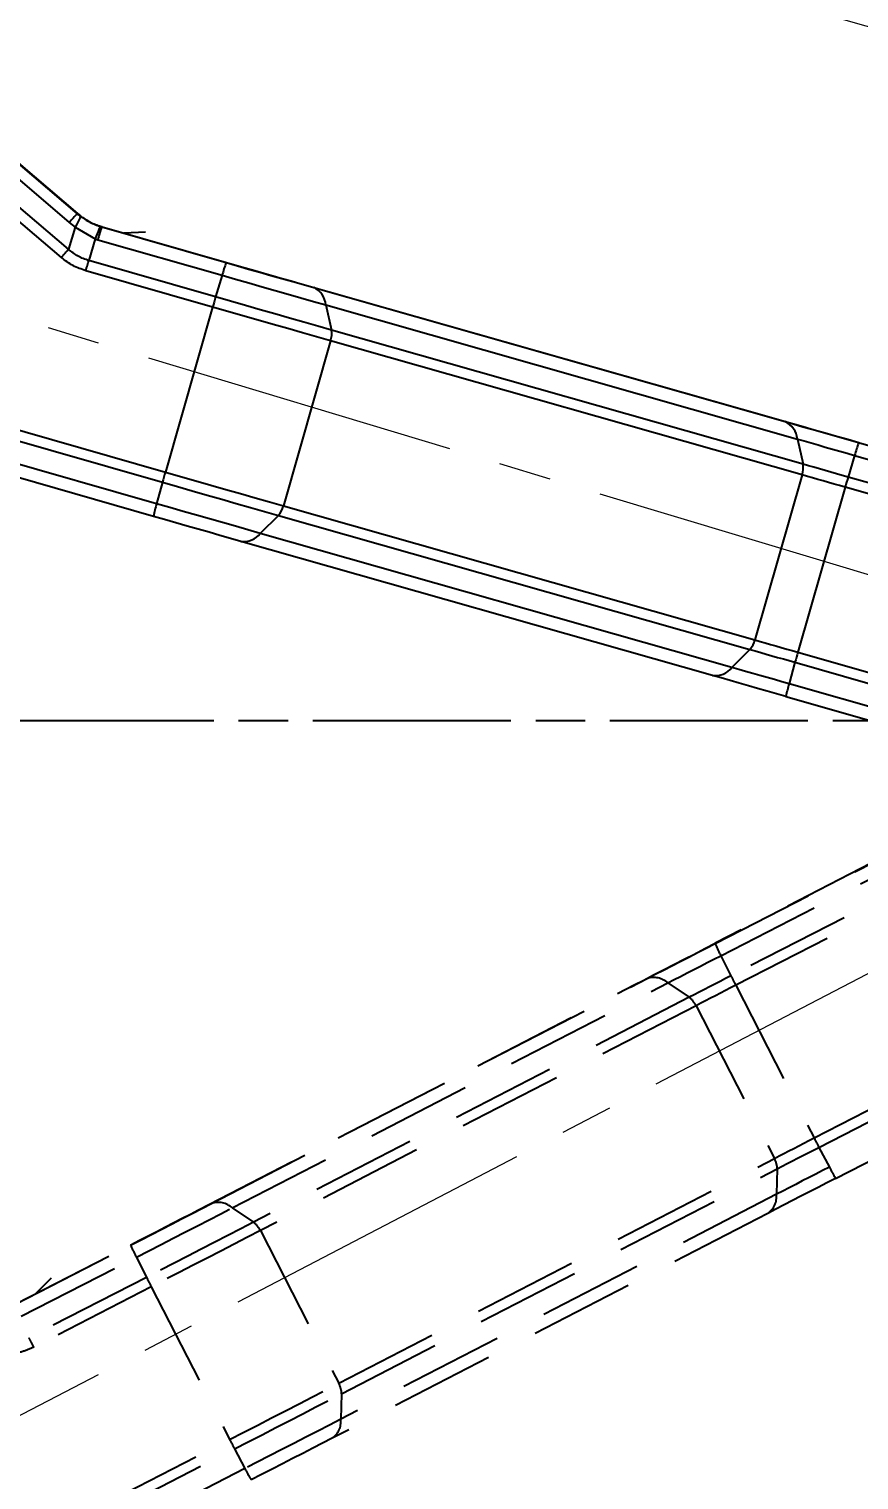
# Model space of a CAD drawing. Header units: millimetres. Extents: x 2312 to 3992, y 755 to 1943.
# Drawn here: x 3766.3 to 3816.5, y 1105.8 to 1193.7 of the extents above; entities that cross this region are included whole.
import ezdxf

# ---------------------------------------------------------------- set-up
doc = ezdxf.new("R2010")
doc.units = ezdxf.units.MM
for name, pattern in [('AM_ISO08W050', [18, 12, -1.5, 3, -1.5]), ('CENTER2', [28.575, 19.05, -3.175, 3.175, -3.175]), ('HIDDEN', [9.525, 6.35, -3.175])]:
    doc.linetypes.add(name, pattern=pattern)
for name, color, linetype, lineweight in [('AM_5', 3, 'Continuous', 25), ('AM_7', 4, 'AM_ISO08W050', 25), ('单点划线', 1, 'CENTER2', 13), ('标注', 3, 'Continuous', 13)]:
    doc.layers.add(name, color=color, linetype=linetype, lineweight=lineweight)
doc.styles.add('SLDTEXTSTYLE1', font='txt.shx', dxfattribs={"width": 0.7, "bigfont": 'gbcbig.shx'})
doc.dimstyles.new('SLDDIMSTYLE12$0', dxfattribs={"dimtxt": 12, "dimasz": 10, "dimexe": 0, "dimexo": 0.0625, "dimgap": 0.875, "dimtad": 1, "dimdec": 1, "dimlfac": 1.8, "dimrnd": 1e-09, "dimzin": 12, "dimdsep": 46, "dimtxsty": 'SLDTEXTSTYLE1', "dimcen": 0.09, "dimdle": 8.16, "dimclrd": 3, "dimclre": 3, "dimadec": 0, "dimazin": 3, "dimtfac": 1, "dimtdec": 1, "dimtofl": 0, "dimtmove": 0, "dimatfit": 3, "dimfxl": 0, "dimfrac": 2, "dimtolj": 1, "dimlwd": 5, "dimlwe": 5, "dimarcsym": 0})
doc.dimstyles.new('SLDDIMSTYLE12$2', dxfattribs={"dimtxt": 12, "dimasz": 10, "dimexe": 0, "dimexo": 0.0625, "dimgap": 0.875, "dimtad": 1, "dimdec": 1, "dimlfac": 1.8, "dimrnd": 1e-09, "dimzin": 12, "dimdsep": 46, "dimtxsty": 'SLDTEXTSTYLE1', "dimcen": 0.09, "dimdle": 8.16, "dimclrd": 3, "dimclre": 3, "dimadec": 0, "dimazin": 3, "dimtfac": 1, "dimtdec": 1, "dimtofl": 0, "dimtmove": 0, "dimatfit": 3, "dimfxl": 0, "dimfrac": 2, "dimtolj": 1, "dimlwd": 5, "dimlwe": 5, "dimarcsym": 0})

# ---------------------------------------------------------------- blocks, each defined once
blk = doc.blocks.new('*D42')
at = {"layer": 'Defpoints', "color": 0, "transparency": 16777216}
for p in [(3603.056, 1225.079), (3604.192, 1160.22), (3846.47, 1151.766), (3846.47, 1151.766), (3621.18, 1034.346)]:
    blk.add_point(p, dxfattribs=at)
at = {"layer": '标注', "color": 3, "linetype": 'Continuous', "lineweight": 5, "transparency": 16777216}
blk.add_arc((3846.47, 1151.766), 242.426, 165.60197, 205.16456, dxfattribs=at)
at = {"layer": '标注', "color": 3, "transparency": 16777216}
for points in [[(3610.053, 1212.494), (3613.264, 1211.599), (3614.345, 1221.679)], [(3628.547, 1049.421), (3625.56, 1047.942), (3631.491, 1039.72)]]:
    blk.add_solid(points, dxfattribs=at)
at = {"layer": '标注', "color": 0, "transparency": 16777216, "insert": (3610.963, 1129.573), "char_height": 10, "attachment_point": 5, "rotation": 275.38327, "style": 'SLDTEXTSTYLE1'}
blk.add_mtext('\\A1;60%%D', dxfattribs=at)
blk = doc.blocks.new('*D43')
at = {"layer": 'AM_5', "color": 3, "linetype": 'Continuous', "lineweight": 5, "transparency": 16777216}
blk.add_arc((3846.202, 1151.763), 192.308, 166.19985, 177.0203, dxfattribs=at)
at = {"layer": 'AM_5', "color": 3, "transparency": 16777216}
for points in [[(3657.837, 1198.075), (3661.052, 1197.196), (3662.082, 1207.281)], [(3655.819, 1161.716), (3652.487, 1161.803), (3653.893, 1151.763)]]:
    blk.add_solid(points, dxfattribs=at)
at = {"layer": 'Defpoints', "color": 0, "transparency": 16777216}
for p in [(3603.056, 1225.079), (3657.547, 1189.071), (3627.381, 1151.763), (3846.307, 1151.731), (3849.455, 1151.763)]:
    blk.add_point(p, dxfattribs=at)
at = {"layer": 'AM_5', "color": 0, "transparency": 16777216, "insert": (3649.15, 1180.825), "char_height": 12, "attachment_point": 5, "rotation": 81.61007, "style": 'SLDTEXTSTYLE1'}
blk.add_mtext('\\A1;15%%D', dxfattribs=at)
blk = doc.blocks.new('*D29')
at = {"layer": 'AM_5', "color": 3, "linetype": 'Continuous', "lineweight": 5, "transparency": 16777216}
for p, q in [((3677.63, 1201.783), (3686.115, 1231.375)), ((3845.851, 1185.575), (3695.727, 1228.619))]:
    blk.add_line(p, q, dxfattribs=at)
at = {"layer": 'AM_5', "color": 3, "lineweight": 5, "transparency": 16777216}
blk.add_line((3846.563, 1151.774), (3855.464, 1182.819), dxfattribs=at)
at = {"layer": 'AM_5', "color": 3, "transparency": 16777216}
for points in [[(3696.187, 1230.221), (3695.268, 1227.017), (3686.115, 1231.375)], [(3846.311, 1187.177), (3845.392, 1183.973), (3855.464, 1182.819)]]:
    blk.add_solid(points, dxfattribs=at)
at = {"layer": 'Defpoints', "color": 0, "transparency": 16777216}
for p in [(3686.115, 1231.375), (3677.613, 1201.723), (3846.545, 1151.714)]:
    blk.add_point(p, dxfattribs=at)
at = {"layer": 'AM_5', "color": 0, "transparency": 16777216, "insert": (3772.684, 1213.706), "char_height": 12, "attachment_point": 5, "rotation": 344.00123, "style": 'SLDTEXTSTYLE1'}
blk.add_mtext('\\A1;225', dxfattribs=at)

msp = doc.modelspace()

# ---------------------------------------------------------------- linework, layer by layer
at = {"color": 7, "linetype": 'Continuous', "lineweight": 25}
for p, q in [((3683.788, 1192.856), (3774.514, 1166.839)), ((3683.615, 1192.242), (3774.341, 1166.225)), ((3773.984, 1164.921), (3682.721, 1191.093)), ((3773.787, 1164.157), (3682.524, 1190.329)), ((3764.745, 1186.273), (3769.17, 1182.499)), ((3764.769, 1186.278), (3769.193, 1182.504)), ((3764.271, 1185.738), (3768.695, 1181.965)), ((3768.645, 1180.345), (3763.874, 1184.414)), ((3768.213, 1179.841), (3763.442, 1183.911)), ((3768.695, 1181.965), (3769.046, 1181.682)), ((3769.17, 1182.499), (3769.193, 1182.504)), ((3769.193, 1182.504), (3769.368, 1182.363)), ((3770.686, 1181.702), (3770.607, 1181.725)), ((3770.607, 1181.725), (3770.685, 1181.702)), ((3770.664, 1181.698), (3770.685, 1181.702)), ((3770.685, 1181.702), (3778.218, 1179.542)), ((3769.046, 1181.682), (3768.645, 1180.345)), ((3769.046, 1181.682), (3770.264, 1180.97)), ((3770.264, 1180.97), (3769.871, 1179.657)), ((3770.264, 1180.97), (3770.419, 1180.923)), ((3770.419, 1180.923), (3777.953, 1178.763)), ((3770.664, 1181.698), (3778.197, 1179.537)), ((3773.306, 1181.37), (3772.012, 1181.322)), ((3777.56, 1177.452), (3769.871, 1179.657)), ((3777.38, 1176.836), (3769.691, 1179.041)), ((3777.953, 1178.763), (3777.56, 1177.452)), ((3782.66, 1178.273), (3811.236, 1170.147)), ((3783.506, 1178.021), (3812.082, 1169.895)), ((3777.38, 1176.836), (3774.514, 1166.839)), ((3784.237, 1176.968), (3784.581, 1175.447)), ((3784.237, 1176.968), (3812.813, 1168.842)), ((3784.531, 1174.794), (3781.665, 1164.797)), ((3813.107, 1166.668), (3784.531, 1174.794)), ((3813.157, 1167.321), (3784.581, 1175.447)), ((3812.813, 1168.842), (3813.157, 1167.321)), ((3816.524, 1168.626), (3833.445, 1163.774)), ((3816.28, 1167.852), (3815.887, 1166.541)), ((3816.28, 1167.852), (3834.208, 1162.711)), ((3774.341, 1166.225), (3773.984, 1164.921)), ((3813.107, 1166.668), (3810.241, 1156.671)), ((3815.707, 1165.925), (3812.841, 1155.928)), ((3830.843, 1161.585), (3815.707, 1165.925)), ((3835.2, 1161.002), (3815.887, 1166.541)), ((3781.361, 1164.219), (3780.268, 1163.126)), ((3781.361, 1164.219), (3809.937, 1156.093)), ((3781.665, 1164.797), (3810.241, 1156.671)), ((3807.672, 1154.515), (3779.096, 1162.641)), ((3808.844, 1155), (3780.268, 1163.126)), ((3809.937, 1156.093), (3808.844, 1155)), ((3812.841, 1155.928), (3827.976, 1151.588)), ((3812.668, 1155.313), (3812.311, 1154.01)), ((3812.668, 1155.313), (3831.98, 1149.775)), ((3830.239, 1148.868), (3812.311, 1154.01)), ((3812.114, 1153.246), (3829.045, 1148.391))]:
    msp.add_line(p, q, dxfattribs=at)
at = {"color": 7, "linetype": 'HIDDEN', "lineweight": 25}
for p, q in [((3807.821, 1138.268), (3823.48, 1146.308)), ((3808.173, 1137.536), (3823.708, 1145.513)), ((3824.116, 1144.184), (3808.784, 1136.311)), ((3817.878, 1143.443), (3807.834, 1138.286)), ((3823.081, 1142.931), (3809.074, 1135.739)), ((3808.173, 1137.536), (3808.784, 1136.311)), ((3777.315, 1122.524), (3803.714, 1136.153)), ((3776.526, 1122.129), (3802.925, 1135.759)), ((3778.569, 1122.257), (3804.967, 1135.886)), ((3804.967, 1135.886), (3806.259, 1135.012)), ((3809.074, 1135.739), (3813.825, 1126.488)), ((3806.259, 1135.012), (3779.861, 1121.382)), ((3806.67, 1134.501), (3780.271, 1120.872)), ((3806.67, 1134.501), (3811.421, 1125.25)), ((3814.119, 1125.921), (3830.536, 1134.351)), ((3813.825, 1126.488), (3827.832, 1133.68)), ((3831.343, 1133.246), (3814.751, 1124.727)), ((3815.13, 1124.035), (3830.798, 1132.08)), ((3814.119, 1125.921), (3814.751, 1124.727)), ((3785.022, 1111.621), (3811.421, 1125.25)), ((3785.196, 1110.992), (3811.595, 1124.622)), ((3811.595, 1124.622), (3811.545, 1123.076)), ((3811.545, 1123.076), (3785.147, 1109.447)), ((3778.569, 1122.257), (3779.861, 1121.382)), ((3811.023, 1121.921), (3784.624, 1108.291)), ((3780.271, 1120.872), (3785.022, 1111.621)), ((3765.435, 1116.417), (3772.406, 1119.997)), ((3765.447, 1116.435), (3772.419, 1120.015)), ((3765.787, 1115.686), (3772.758, 1119.265)), ((3772.758, 1119.265), (3773.369, 1118.04)), ((3773.369, 1118.04), (3766.253, 1114.387)), ((3767.586, 1117.986), (3766.676, 1117.066)), ((3773.659, 1117.468), (3766.544, 1113.815)), ((3773.659, 1117.468), (3778.41, 1108.217)), ((3785.196, 1110.992), (3785.147, 1109.447)), ((3694.45, 1065.105), (3778.41, 1108.217)), ((3694.744, 1064.538), (3778.704, 1107.65)), ((3778.704, 1107.65), (3779.336, 1106.456)), ((3779.336, 1106.456), (3694.878, 1063.088))]:
    msp.add_line(p, q, dxfattribs=at)
at = {"color": 7, "linetype": 'Continuous', "lineweight": 25, "flags": 128}
for points in [[(3778.197, 1179.537), (3778.88, 1179.341), (3779.562, 1179.146), (3780.24, 1178.952), (3780.912, 1178.76), (3781.577, 1178.57), (3782.232, 1178.384), (3782.876, 1178.2), (3783.506, 1178.021)], [(3778.218, 1179.542), (3778.79, 1179.378), (3779.36, 1179.215), (3779.928, 1179.052), (3780.49, 1178.892), (3781.046, 1178.733), (3781.595, 1178.577), (3782.133, 1178.423), (3782.66, 1178.273)], [(3777.953, 1178.763), (3778.761, 1178.531), (3779.568, 1178.3), (3780.371, 1178.071), (3781.167, 1177.843), (3781.954, 1177.619), (3782.729, 1177.398), (3783.491, 1177.181), (3784.237, 1176.968)], [(3784.581, 1175.447), (3783.747, 1175.684), (3782.896, 1175.926), (3782.03, 1176.173), (3781.151, 1176.424), (3780.262, 1176.678), (3779.365, 1176.935), (3778.463, 1177.193), (3777.56, 1177.452)], [(3784.531, 1174.794), (3783.682, 1175.035), (3782.816, 1175.282), (3781.933, 1175.534), (3781.038, 1175.789), (3780.132, 1176.048), (3779.219, 1176.309), (3778.301, 1176.572), (3777.38, 1176.836)], [(3811.236, 1170.147), (3811.866, 1169.968), (3812.51, 1169.784), (3813.165, 1169.598), (3813.83, 1169.408), (3814.502, 1169.216), (3815.18, 1169.022), (3815.862, 1168.826), (3816.545, 1168.631)], [(3812.082, 1169.895), (3812.609, 1169.745), (3813.148, 1169.591), (3813.696, 1169.435), (3814.252, 1169.276), (3814.815, 1169.116), (3815.382, 1168.953), (3815.952, 1168.79), (3816.524, 1168.626)], [(3812.813, 1168.842), (3813.224, 1168.725), (3813.645, 1168.605), (3814.072, 1168.483), (3814.506, 1168.359), (3814.946, 1168.234), (3815.388, 1168.107), (3815.834, 1167.98), (3816.28, 1167.852)], [(3774.514, 1166.839), (3775.434, 1166.575), (3776.352, 1166.312), (3777.266, 1166.051), (3778.171, 1165.792), (3779.067, 1165.537), (3779.949, 1165.285), (3780.816, 1165.038), (3781.665, 1164.797)], [(3815.887, 1166.541), (3815.536, 1166.641), (3815.185, 1166.742), (3814.836, 1166.842), (3814.49, 1166.94), (3814.149, 1167.038), (3813.812, 1167.134), (3813.481, 1167.228), (3813.157, 1167.321)], [(3774.341, 1166.225), (3775.244, 1165.966), (3776.146, 1165.707), (3777.042, 1165.451), (3777.932, 1165.197), (3778.811, 1164.946), (3779.677, 1164.699), (3780.528, 1164.456), (3781.361, 1164.219)], [(3815.707, 1165.925), (3815.373, 1166.021), (3815.039, 1166.116), (3814.707, 1166.211), (3814.377, 1166.306), (3814.052, 1166.398), (3813.731, 1166.49), (3813.416, 1166.58), (3813.107, 1166.668)], [(3779.096, 1162.641), (3778.466, 1162.82), (3777.822, 1163.003), (3777.167, 1163.19), (3776.503, 1163.38), (3775.83, 1163.572), (3775.152, 1163.766), (3774.47, 1163.961), (3773.787, 1164.157)], [(3780.268, 1163.126), (3779.522, 1163.338), (3778.76, 1163.555), (3777.985, 1163.777), (3777.198, 1164.001), (3776.402, 1164.229), (3775.599, 1164.458), (3774.793, 1164.689), (3773.984, 1164.921)], [(3810.241, 1156.671), (3810.549, 1156.583), (3810.865, 1156.493), (3811.185, 1156.401), (3811.511, 1156.308), (3811.84, 1156.214), (3812.172, 1156.119), (3812.506, 1156.024), (3812.841, 1155.928)], [(3809.937, 1156.093), (3810.262, 1156.001), (3810.593, 1155.907), (3810.929, 1155.811), (3811.271, 1155.713), (3811.617, 1155.614), (3811.966, 1155.514), (3812.316, 1155.414), (3812.668, 1155.313)], [(3812.114, 1153.246), (3811.543, 1153.41), (3810.972, 1153.573), (3810.405, 1153.735), (3809.842, 1153.896), (3809.286, 1154.055), (3808.738, 1154.211), (3808.199, 1154.365), (3807.672, 1154.515)], [(3812.311, 1154.01), (3811.865, 1154.138), (3811.42, 1154.265), (3810.977, 1154.392), (3810.538, 1154.517), (3810.104, 1154.641), (3809.676, 1154.763), (3809.255, 1154.883), (3808.844, 1155)]]:
    msp.add_lwpolyline(points, dxfattribs=at)
at = {"color": 7, "linetype": 'HIDDEN', "lineweight": 25, "flags": 128}
for points in [[(3802.925, 1135.759), (3803.507, 1136.059), (3804.102, 1136.366), (3804.707, 1136.678), (3805.322, 1136.994), (3805.943, 1137.314), (3806.571, 1137.637), (3807.201, 1137.961), (3807.834, 1138.286)], [(3803.714, 1136.153), (3804.201, 1136.405), (3804.699, 1136.661), (3805.205, 1136.922), (3805.719, 1137.187), (3806.24, 1137.455), (3806.764, 1137.725), (3807.292, 1137.996), (3807.821, 1138.268)], [(3804.967, 1135.886), (3805.347, 1136.082), (3805.736, 1136.282), (3806.131, 1136.486), (3806.532, 1136.693), (3806.938, 1136.902), (3807.348, 1137.112), (3807.76, 1137.324), (3808.173, 1137.536)], [(3808.784, 1136.311), (3808.458, 1136.144), (3808.134, 1135.978), (3807.812, 1135.812), (3807.492, 1135.647), (3807.176, 1135.484), (3806.864, 1135.324), (3806.558, 1135.166), (3806.259, 1135.012)], [(3809.074, 1135.739), (3808.764, 1135.58), (3808.456, 1135.421), (3808.148, 1135.263), (3807.844, 1135.107), (3807.543, 1134.952), (3807.246, 1134.799), (3806.955, 1134.649), (3806.67, 1134.501)], [(3811.421, 1125.25), (3811.706, 1125.397), (3811.997, 1125.548), (3812.294, 1125.7), (3812.595, 1125.855), (3812.899, 1126.012), (3813.206, 1126.17), (3813.515, 1126.329), (3813.825, 1126.488)], [(3811.595, 1124.622), (3811.894, 1124.776), (3812.2, 1124.934), (3812.511, 1125.094), (3812.827, 1125.257), (3813.147, 1125.422), (3813.47, 1125.588), (3813.794, 1125.754), (3814.119, 1125.921)], [(3814.751, 1124.727), (3814.338, 1124.515), (3813.926, 1124.303), (3813.517, 1124.092), (3813.111, 1123.883), (3812.709, 1123.677), (3812.314, 1123.473), (3811.925, 1123.273), (3811.545, 1123.076)], [(3815.13, 1124.035), (3814.601, 1123.763), (3814.074, 1123.492), (3813.549, 1123.222), (3813.028, 1122.955), (3812.514, 1122.69), (3812.008, 1122.429), (3811.51, 1122.172), (3811.023, 1121.921)], [(3772.406, 1119.997), (3773.039, 1120.322), (3773.67, 1120.646), (3774.297, 1120.968), (3774.918, 1121.288), (3775.533, 1121.605), (3776.139, 1121.917), (3776.733, 1122.224), (3777.315, 1122.524)], [(3772.419, 1120.015), (3772.948, 1120.287), (3773.476, 1120.558), (3774, 1120.828), (3774.521, 1121.095), (3775.035, 1121.36), (3775.542, 1121.621), (3776.039, 1121.878), (3776.526, 1122.129)], [(3772.758, 1119.265), (3773.507, 1119.65), (3774.253, 1120.033), (3774.995, 1120.415), (3775.731, 1120.794), (3776.459, 1121.169), (3777.176, 1121.538), (3777.88, 1121.901), (3778.569, 1122.257)], [(3779.861, 1121.382), (3779.091, 1120.985), (3778.304, 1120.579), (3777.504, 1120.167), (3776.691, 1119.748), (3775.869, 1119.325), (3775.039, 1118.898), (3774.205, 1118.47), (3773.369, 1118.04)], [(3780.271, 1120.872), (3779.487, 1120.468), (3778.686, 1120.055), (3777.871, 1119.634), (3777.043, 1119.208), (3776.205, 1118.777), (3775.361, 1118.342), (3774.511, 1117.906), (3773.659, 1117.468)], [(3778.41, 1108.217), (3779.262, 1108.654), (3780.111, 1109.091), (3780.956, 1109.526), (3781.794, 1109.957), (3782.622, 1110.383), (3783.437, 1110.803), (3784.238, 1111.216), (3785.022, 1111.621)], [(3778.704, 1107.65), (3779.541, 1108.08), (3780.375, 1108.509), (3781.204, 1108.935), (3782.026, 1109.358), (3782.839, 1109.777), (3783.64, 1110.19), (3784.426, 1110.595), (3785.196, 1110.992)], [(3785.147, 1109.447), (3784.458, 1109.092), (3783.754, 1108.728), (3783.037, 1108.359), (3782.31, 1107.984), (3781.574, 1107.606), (3780.831, 1107.224), (3780.085, 1106.84), (3779.336, 1106.456)], [(3784.624, 1108.291), (3784.042, 1107.991), (3783.448, 1107.684), (3782.842, 1107.372), (3782.228, 1107.056), (3781.606, 1106.736), (3780.979, 1106.413), (3780.348, 1106.089), (3779.716, 1105.764)]]:
    msp.add_lwpolyline(points, dxfattribs=at)
at = {"color": 7, "linetype": 'Continuous', "lineweight": 25}
for centre, radius, start, end in [((3779.572, 1172.793), 14.227, 136.98231, 139.86093), ((3781.567, 1177.831), 11.569, 160.47233, 164.49361), ((3789.1, 1175.67), 11.569, 160.47233, 164.49361), ((3834.761, 1160.44), 59.677, 163.43713, 164.05307), ((3782.948, 1176.854), 1.294, 5.07762, 64.46165), ((3783.194, 1175.224), 1.404, 342.17658, 9.14397), ((3811.524, 1168.728), 1.294, 5.07766, 64.46203), ((3827.427, 1164.759), 11.568, 160.47228, 164.49364), ((3831.013, 1150.582), 58.792, 163.94748, 164.56969), ((3811.77, 1167.097), 1.404, 342.17656, 9.14413), ((3873.088, 1149.529), 59.677, 163.43713, 164.05307), ((3783.996, 1161.936), 10.448, 163.40044, 167.7271), ((3780.32, 1165.135), 1.387, 318.69224, 345.8928), ((3779.266, 1163.888), 1.258, 262.23993, 322.75953), ((3808.896, 1157.008), 1.387, 318.69201, 345.89284), ((3869.34, 1139.671), 58.792, 163.94748, 164.5697), ((3807.842, 1155.762), 1.258, 262.23993, 322.75953), ((3822.323, 1151.025), 10.448, 163.40041, 167.72716)]:
    msp.add_arc(centre, radius, start, end, dxfattribs=at)
at = {"color": 7, "linetype": 'HIDDEN', "lineweight": 25}
for centre, radius, start, end in [((3818.418, 1142.909), 11.568, 203.65312, 207.67448), ((3804.106, 1134.921), 1.294, 48.2585, 107.64287), ((3862.136, 1163.049), 59.677, 206.61797, 207.23391), ((3805.401, 1133.9), 1.404, 25.3574, 52.32497), ((3866.149, 1153.296), 58.792, 207.12832, 207.75054), ((3810.209, 1124.576), 1.387, 1.87285, 29.07368), ((3824.094, 1129.402), 10.448, 206.58125, 210.908), ((3810.293, 1122.946), 1.258, 305.42077, 5.94037), ((3777.708, 1121.291), 1.294, 48.25846, 107.64249), ((3779.002, 1120.271), 1.404, 25.35742, 52.32481), ((3783.003, 1124.638), 11.569, 203.65317, 207.67445), ((3826.721, 1144.778), 59.677, 206.61798, 207.23391), ((3783.81, 1110.947), 1.387, 1.87308, 29.07364), ((3783.895, 1109.317), 1.258, 305.42077, 5.94037), ((3830.734, 1135.025), 58.792, 207.12832, 207.75053), ((3788.68, 1111.131), 10.448, 206.58128, 210.90794)]:
    msp.add_arc(centre, radius, start, end, dxfattribs=at)
at = {"color": 7, "linetype": 'Continuous', "lineweight": 25}
for points, knots in [([(3769.345, 1182.358), (3769.349, 1182.312), (3769.355, 1182.22), (3769.149, 1181.861), (3769.046, 1181.682)], [0, 0, 0, 0, 0.500804, 1, 1, 1, 1]), ([(3769.17, 1182.499), (3769.202, 1182.472), (3769.26, 1182.424), (3769.319, 1182.378), (3769.345, 1182.358)], [0, 0, 0, 0, 0.557672, 1, 1, 1, 1]), ([(3769.345, 1182.358), (3769.54, 1182.223), (3769.925, 1181.957), (3770.368, 1181.799), (3770.586, 1181.721)], [0, 0, 0, 0, 0.508316, 1, 1, 1, 1]), ([(3769.368, 1182.363), (3769.562, 1182.228), (3769.946, 1181.962), (3770.389, 1181.803), (3770.607, 1181.725)], [0, 0, 0, 0, 0.5080063, 1, 1, 1, 1]), ([(3770.586, 1181.721), (3770.56, 1181.689), (3770.508, 1181.625), (3770.346, 1181.188), (3770.264, 1180.97)], [0, 0, 0, 0, 0.5, 1, 1, 1, 1]), ([(3770.586, 1181.721), (3770.601, 1181.716), (3770.626, 1181.708), (3770.652, 1181.701), (3770.664, 1181.698)], [0, 0, 0, 0, 0.560146, 1, 1, 1, 1]), ([(3769.871, 1179.657), (3769.651, 1179.735), (3769.202, 1179.894), (3768.833, 1180.193), (3768.645, 1180.345)], [0, 0, 0, 0, 0.491499, 1, 1, 1, 1]), ([(3769.691, 1179.041), (3769.429, 1179.133), (3768.893, 1179.319), (3768.443, 1179.665), (3768.213, 1179.841)], [0, 0, 0, 0, 0.490293, 1, 1, 1, 1])]:
    msp.add_open_spline(points, degree=3, knots=knots, dxfattribs=at)
for points in [[(3768.213, 1179.841), (3768.255, 1179.891), (3768.339, 1179.989), (3768.459, 1180.128), (3768.565, 1180.252), (3768.619, 1180.314), (3768.645, 1180.345)], [(3769.691, 1179.041), (3769.709, 1179.1), (3769.743, 1179.219), (3769.792, 1179.388), (3769.836, 1179.54), (3769.859, 1179.618), (3769.871, 1179.657)]]:
    msp.add_open_spline(points, degree=3, dxfattribs=at)
at = {"color": 7, "linetype": 'HIDDEN', "lineweight": 25}
msp.add_open_spline([(3766.544, 1113.815), (3766.516, 1113.87), (3766.459, 1113.98), (3766.38, 1114.136), (3766.308, 1114.278), (3766.272, 1114.35), (3766.253, 1114.387)], degree=3, dxfattribs=at)
msp.add_open_spline([(3766.544, 1113.815), (3766.29, 1113.702), (3765.771, 1113.471), (3765.206, 1113.415), (3764.918, 1113.387)], degree=3, knots=[0, 0, 0, 0, 0.490293, 1, 1, 1, 1], dxfattribs=at)
at = {"layer": 'AM_7'}
msp.add_line((3849.455, 1151.763), (3595.803, 1151.763), dxfattribs=at)
at = {"layer": '单点划线'}
for q in [(3603.056, 1225.079), (3621.18, 1034.346)]:
    msp.add_line((3846.47, 1151.766), q, dxfattribs=at)

# ---------------------------------------------------------------- dimensions: what is measured, and where the dimension line sits
at = {"layer": 'AM_5'}
dim = msp.add_linear_dim(base=(3686.115, 1231.375), p1=(3846.545, 1151.714), p2=(3677.613, 1201.723), angle=164.00123, text='225', dimstyle='SLDDIMSTYLE12$0', override={"dimlfac": 1, "dimpost": ''}, dxfattribs=at)
dim.commit()
dim.dimension.update_dxf_attribs({"geometry": '*D29', "text_midpoint": (3772.684, 1213.706)})
dim = msp.add_angular_dim_2l(base=(3657.547, 1189.071), line1=((3846.307, 1151.731), (3603.056, 1225.079)), line2=((3849.455, 1151.763), (3627.381, 1151.763)), text='15%%D', dimstyle='SLDDIMSTYLE12$2', override={"dimlfac": 1}, dxfattribs=at)
dim.commit()
dim.dimension.update_dxf_attribs({"geometry": '*D43', "text_midpoint": (3649.15, 1180.825)})
at = {"layer": '标注'}
dim = msp.add_angular_dim_2l(base=(3604.192, 1160.22), line1=((3846.47, 1151.766), (3603.056, 1225.079)), line2=((3846.47, 1151.766), (3621.18, 1034.346)), text='60%%D', dimstyle='SLDDIMSTYLE12$2', override={"dimtxt": 10, "dimadec": 3, "dimtdec": 3, "dimtzin": 0}, dxfattribs=at)
dim.commit()
dim.dimension.update_dxf_attribs({"geometry": '*D42', "text_midpoint": (3610.963, 1129.573)})

doc.saveas('drawing.dxf')
